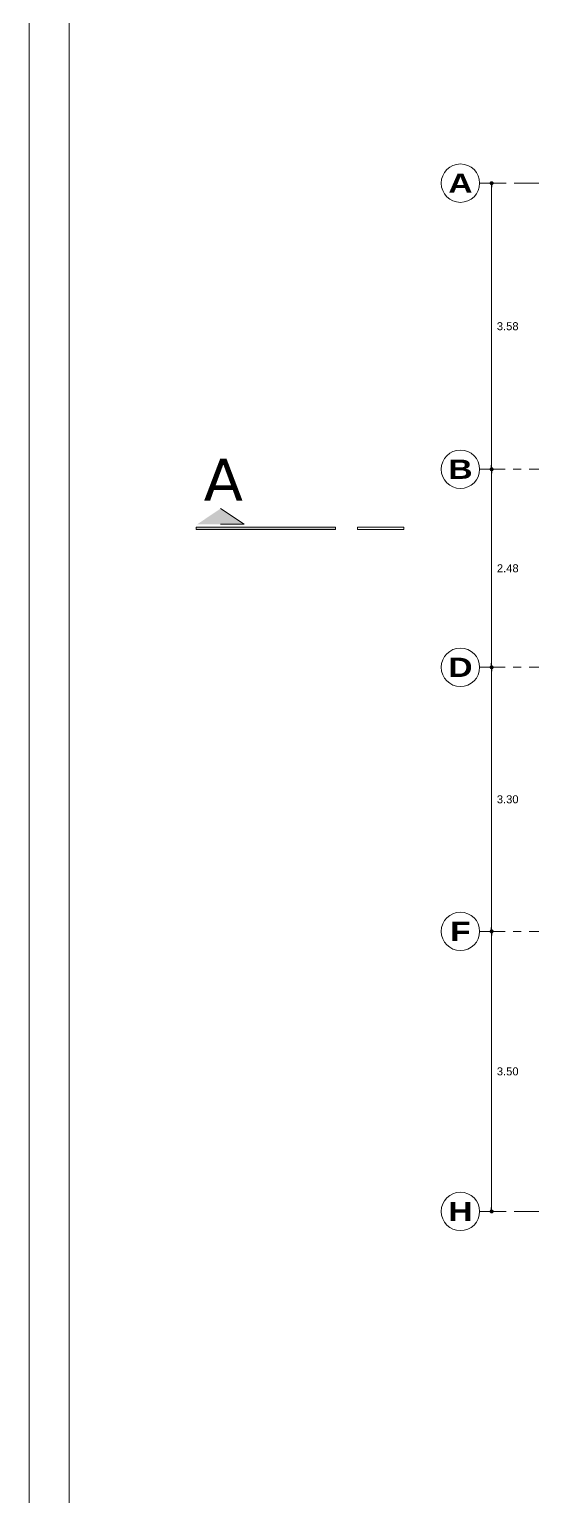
# Model space of a CAD drawing. Header units: millimetres. Extents: x 2178 to 2304, y 1220 to 1359.
# Drawn here: x 2177.67 to 2183.97, y 1229.28 to 1247.62 of the extents above; entities that cross this region are included whole.
import ezdxf
from ezdxf.enums import TextEntityAlignment as Align

# ---------------------------------------------------------------- set-up
doc = ezdxf.new("R2010")
doc.units = ezdxf.units.MM
doc.linetypes.add('CENTER', pattern=[50.8, 31.75, -6.35, 6.35, -6.35])
doc.layers.get('0').update_dxf_attribs({"lineweight": 0})
for name, color, linetype, lineweight in [('COTAS', 40, 'Continuous', 20), ('Ejes22', 50, 'CENTER', 9), ('linha vista piso', 30, 'Continuous', 5), ('mobiliário', 51, 'Continuous', 5), ('muros bajos', 2, 'Continuous', 25)]:
    doc.layers.add(name, color=color, linetype=linetype, lineweight=lineweight)
doc.layers.add('TEXT', color=7, linetype='Continuous')
doc.styles.add('ARIAL', font='arial.ttf')
doc.styles.add('ARIALCH', font='arialbd.ttf', dxfattribs={"width": 1.25})
doc.styles.get("Standard").update_dxf_attribs({"font": 'arial.ttf'})
doc.dimstyles.new('RPM 50', dxfattribs={"dimtxt": 0.1, "dimasz": 0.05, "dimexe": 0.0885, "dimexo": 0.1535, "dimgap": 0.071, "dimtad": 2, "dimtih": 1, "dimtoh": 1, "dimzin": 4, "dimdsep": 46, "dimtxsty": 'ARIAL', "dimblk": 'DOT', "dimcen": 0.4, "dimdle": 0.25, "dimclrd": 8, "dimclre": 8, "dimclrt": 9, "dimadec": 0, "dimazin": 0, "dimtfac": 1, "dimtix": 1, "dimtmove": 0, "dimatfit": 3, "dimldrblk": 'DOT', "dimfxl": 0.5, "dimfxlon": 1, "dimlwd": 0, "dimlwe": 0, "dimarcsym": 0})

# ---------------------------------------------------------------- blocks, each defined once
blk = doc.blocks.new('_DOT')
at = {"color": 0, "linetype": 'ByBlock'}
blk.add_line((-0.5, 0), (-1, 0), dxfattribs=at)
at = {"color": 0, "linetype": 'ByBlock', "const_width": 0.5}
blk.add_lwpolyline([(-0.25, 0, 1), (0.25, 0, 1)], format="xyb", close=True, dxfattribs=at)
blk = doc.blocks.new('*D1351')
at = {"layer": 'Defpoints', "color": 0, "transparency": 16777216}
for p in [(2183.453, 1236.349), (2183.453, 1236.349), (2183.453, 1232.849)]:
    blk.add_point(p, dxfattribs=at)
at = {"layer": 'muros bajos', "color": 8, "lineweight": 0, "transparency": 16777216}
for p, q in [((2183.453, 1236.349), (2183.541, 1236.349)), ((2183.453, 1232.899), (2183.453, 1236.299)), ((2183.453, 1232.849), (2183.541, 1232.849))]:
    blk.add_line(p, q, dxfattribs=at)
at = {"layer": 'muros bajos', "color": 8, "lineweight": 0, "transparency": 16777216, "xscale": 0.05, "yscale": 0.05, "zscale": 0.05}
for p, rotation in [((2183.453, 1236.349), 90), ((2183.453, 1232.849), 270)]:
    blk.add_blockref('_DOT', p, dxfattribs=dict(at, rotation=rotation))
at = {"layer": 'muros bajos', "color": 9, "transparency": 16777216, "insert": (2183.654, 1234.599), "char_height": 0.1, "attachment_point": 5, "style": 'ARIAL'}
blk.add_mtext('3.50', dxfattribs=at)
blk = doc.blocks.new('*D1442')
at = {"layer": 'Defpoints', "color": 0, "transparency": 16777216}
for p in [(2183.453, 1239.649), (2183.453, 1239.649), (2183.453, 1236.349)]:
    blk.add_point(p, dxfattribs=at)
at = {"layer": 'muros bajos', "color": 8, "lineweight": 0, "transparency": 16777216}
for p, q in [((2183.453, 1239.649), (2183.541, 1239.649)), ((2183.453, 1236.399), (2183.453, 1239.599)), ((2183.453, 1236.349), (2183.541, 1236.349))]:
    blk.add_line(p, q, dxfattribs=at)
at = {"layer": 'muros bajos', "color": 8, "lineweight": 0, "transparency": 16777216, "xscale": 0.05, "yscale": 0.05, "zscale": 0.05}
for p, rotation in [((2183.453, 1239.649), 90), ((2183.453, 1236.349), 270)]:
    blk.add_blockref('_DOT', p, dxfattribs=dict(at, rotation=rotation))
at = {"layer": 'muros bajos', "color": 9, "transparency": 16777216, "insert": (2183.654, 1237.999), "char_height": 0.1, "attachment_point": 5, "style": 'ARIAL'}
blk.add_mtext('3.30', dxfattribs=at)
blk = doc.blocks.new('*D1352')
at = {"layer": 'Defpoints', "color": 0, "transparency": 16777216}
for p in [(2183.453, 1242.124), (2183.453, 1242.124), (2183.453, 1239.649)]:
    blk.add_point(p, dxfattribs=at)
at = {"layer": 'muros bajos', "color": 8, "lineweight": 0, "transparency": 16777216}
for p, q in [((2183.453, 1242.124), (2183.541, 1242.124)), ((2183.453, 1239.699), (2183.453, 1242.074)), ((2183.453, 1239.649), (2183.541, 1239.649))]:
    blk.add_line(p, q, dxfattribs=at)
at = {"layer": 'muros bajos', "color": 8, "lineweight": 0, "transparency": 16777216, "xscale": 0.05, "yscale": 0.05, "zscale": 0.05}
for p, rotation in [((2183.453, 1242.124), 90), ((2183.453, 1239.649), 270)]:
    blk.add_blockref('_DOT', p, dxfattribs=dict(at, rotation=rotation))
at = {"layer": 'muros bajos', "color": 9, "transparency": 16777216, "insert": (2183.655, 1240.886), "char_height": 0.1, "attachment_point": 5, "style": 'ARIAL'}
blk.add_mtext('2.48', dxfattribs=at)
blk = doc.blocks.new('*D1353')
at = {"layer": 'Defpoints', "color": 0, "transparency": 16777216}
for p in [(2183.453, 1245.699), (2183.453, 1245.699), (2183.453, 1242.124)]:
    blk.add_point(p, dxfattribs=at)
at = {"layer": 'muros bajos', "color": 8, "lineweight": 0, "transparency": 16777216}
for p, q in [((2183.453, 1245.699), (2183.541, 1245.699)), ((2183.453, 1242.174), (2183.453, 1245.649)), ((2183.453, 1242.124), (2183.541, 1242.124))]:
    blk.add_line(p, q, dxfattribs=at)
at = {"layer": 'muros bajos', "color": 8, "lineweight": 0, "transparency": 16777216, "xscale": 0.05, "yscale": 0.05, "zscale": 0.05}
for p, rotation in [((2183.453, 1245.699), 90), ((2183.453, 1242.124), 270)]:
    blk.add_blockref('_DOT', p, dxfattribs=dict(at, rotation=rotation))
at = {"layer": 'muros bajos', "color": 9, "transparency": 16777216, "insert": (2183.654, 1243.911), "char_height": 0.1, "attachment_point": 5, "style": 'ARIAL'}
blk.add_mtext('3.58', dxfattribs=at)

msp = doc.modelspace()

# ---------------------------------------------------------------- hatches: boundary and pattern name
at = {"layer": 'mobiliário'}
h = msp.add_hatch(color=256, dxfattribs=at)
h.paths.add_polyline_path([(2179.758, 1241.4), (2181.211, 1241.4), (2181.211, 1241.371), (2179.758, 1241.371)])
h.paths.add_polyline_path([(2180.063, 1241.633), (2180.357, 1241.436), (2180.063, 1241.436), (2179.77, 1241.436)])
h.paths.add_polyline_path([(2181.211, 1241.4), (2181.499, 1241.4), (2181.499, 1241.371), (2181.211, 1241.371)])

# ---------------------------------------------------------------- linework, layer by layer
for p, q in [((2177.67, 1262.081), (2177.67, 1220.081)), ((2178.17, 1261.581), (2178.17, 1220.581))]:
    msp.add_line(p, q)
at = {"layer": 'COTAS'}
for centre in [(2183.063, 1245.699), (2183.063, 1242.124), (2183.063, 1239.649), (2183.063, 1236.349), (2183.063, 1232.849)]:
    msp.add_circle(centre, 0.24, dxfattribs=at)
at = {"layer": 'Ejes22', "linetype": 'CENTER', "lineweight": 9, "ltscale": 0.01}
for points in [[(2185.903, 1245.699), (2183.303, 1245.699)], [(2183.303, 1242.124), (2185.903, 1242.124)], [(2183.303, 1239.649), (2185.903, 1239.649)], [(2183.303, 1236.349), (2185.903, 1236.349)], [(2185.903, 1232.849), (2183.303, 1232.849)]]:
    msp.add_lwpolyline(points, dxfattribs=at)
at = {"layer": 'linha vista piso', "lineweight": 0, "ltscale": 0.01}
for p in [(2180.063, 1241.633), (2180.063, 1241.436)]:
    msp.add_line(p, (2180.357, 1241.436), dxfattribs=at)
for points in [[(2181.499, 1241.371), (2179.758, 1241.371), (2179.758, 1241.4), (2181.499, 1241.4)], [(2182.355, 1241.4), (2181.775, 1241.4), (2181.775, 1241.371), (2182.355, 1241.371)]]:
    msp.add_lwpolyline(points, close=True, dxfattribs=at)

# ---------------------------------------------------------------- texts
at = {"layer": 'COTAS', "style": 'ARIALCH', "width": 1.25}
for tag, p in [('A', (2183.063, 1245.699)), ('B', (2183.063, 1242.124)), ('D', (2183.063, 1239.649)), ('F', (2183.063, 1236.349)), ('H', (2183.063, 1232.849))]:
    msp.add_attdef(tag, text='LETRAONUMERO', height=0.24, dxfattribs=at).set_placement(p, align=Align.MIDDLE_CENTER)
at = {"layer": 'TEXT', "insert": (2179.852, 1241.732), "char_height": 0.52232, "width": 34.08115, "attachment_point": 7}
msp.add_mtext('{\\fVerdana|b0|i0|c0|p34;A}', dxfattribs=at)

# ---------------------------------------------------------------- dimensions: what is measured, and where the dimension line sits
at = {"layer": 'muros bajos'}
for base, p1, p2, picture, middle in [((2183.452998679, 1245.698674), (2183.452998679, 1242.123674), (2183.452998679, 1245.698674), '*D1353', (2183.653944109, 1243.911174)), ((2183.452998679, 1242.123674), (2183.452998679, 1239.648674), (2183.452998679, 1242.123674), '*D1352', (2183.654830875, 1240.886174)), ((2183.453, 1239.649), (2183.453, 1236.349), (2183.453, 1239.649), '*D1442', (2183.654, 1237.999)), ((2183.453, 1236.349), (2183.453, 1232.849), (2183.453, 1236.349), '*D1351', (2183.654, 1234.599))]:
    dim = msp.add_linear_dim(base=base, p1=p1, p2=p2, angle=90, dimstyle='RPM 50', dxfattribs=at)
    dim.commit()
    dim.dimension.update_dxf_attribs({"geometry": picture, "text_midpoint": middle})

doc.saveas('drawing.dxf')
